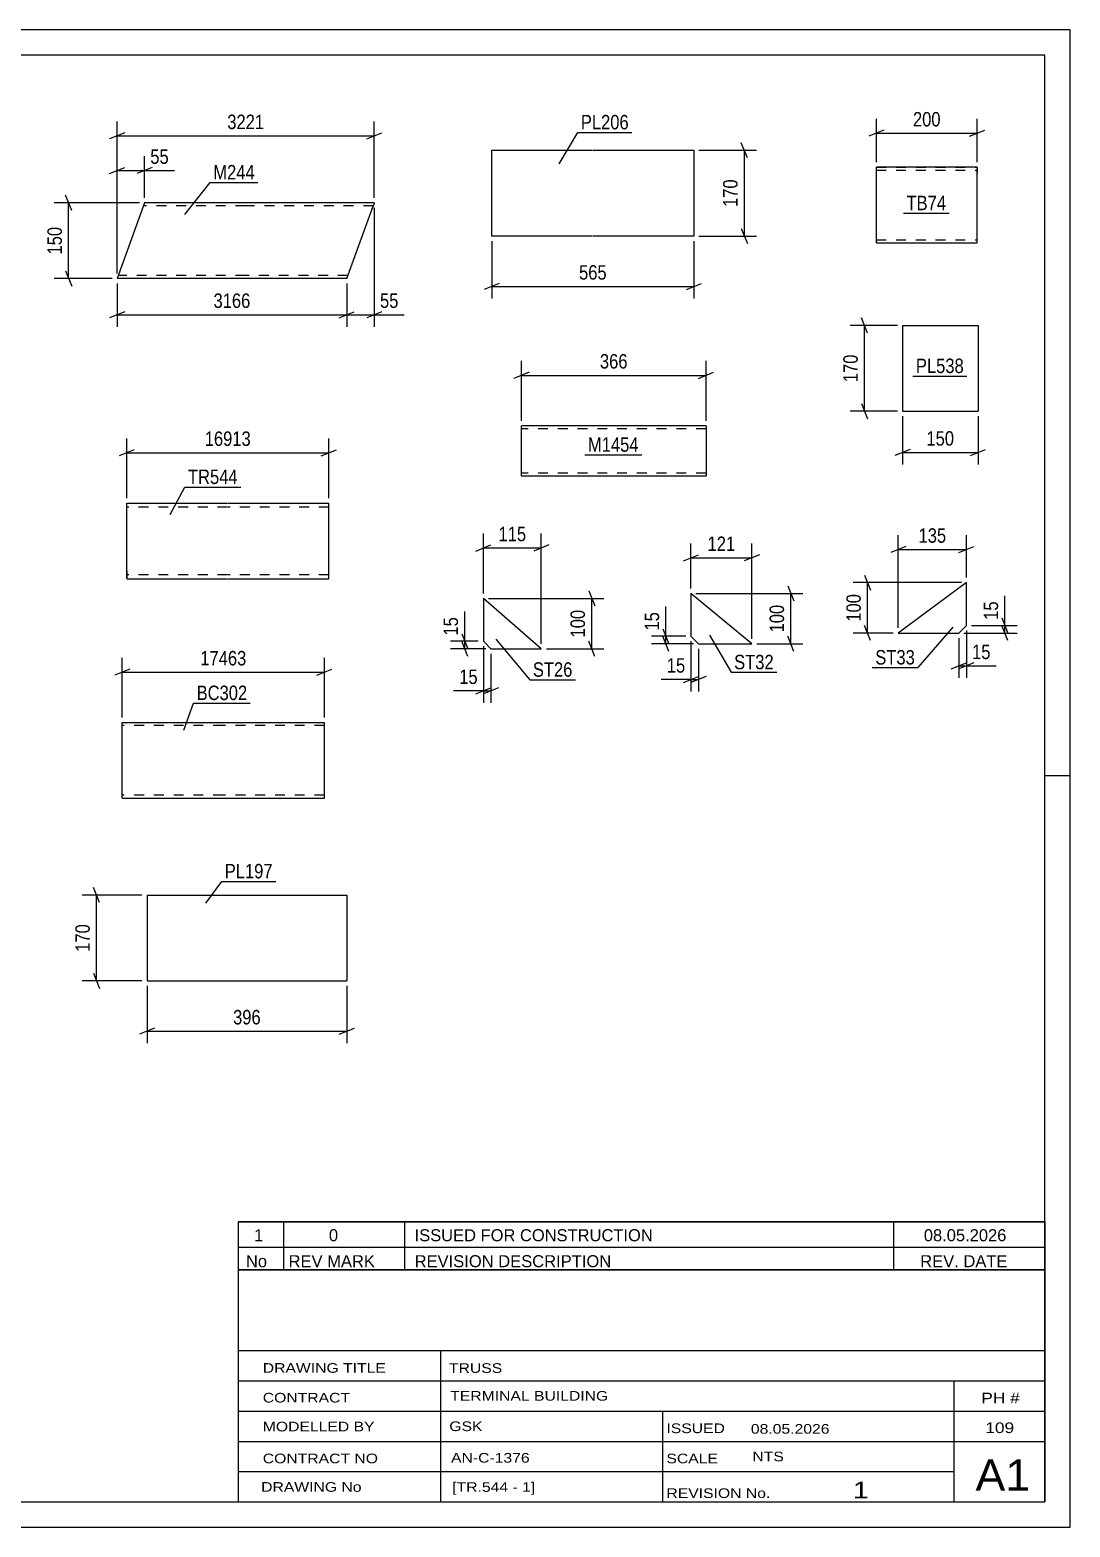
# Model space of a CAD drawing. Header units: millimetres. Extents: x 0 to 420, y 0 to 297.
# Drawn here: x 213.7 to 420, y 0 to 297 of the extents above; entities that cross this region are included whole.
import ezdxf

# ---------------------------------------------------------------- set-up
doc = ezdxf.new("R2010")
doc.units = ezdxf.units.MM
doc.linetypes.add('DXK_LINE_DOT2', pattern=[3.9198, 1.9599, -1.9599])
doc.styles.add('Arial Narrow', font='ARIALN.TTF', dxfattribs={"height": 0.2})

# ---------------------------------------------------------------- blocks, each defined once
blk = doc.blocks.new('Unknown-318886912-1117')
at = {"color": 5, "linetype": 'Continuous'}
for p, q in [((420, 297), (0, 297)), ((420, 0), (420, 297)), ((415, 292), (5, 292)), ((415, 5), (415, 292)), ((420, 149), (415, 149)), ((5, 5), (415, 5)), ((0, 0), (420, 0))]:
    blk.add_line(p, q, dxfattribs=at)
blk = doc.blocks.new('Part-318886912-2792 - 2776')
at = {"color": 2, "linetype": 'Continuous'}
for p, q in [((236.92, 125.37), (236.92, 108.37)), ((236.92, 125.37), (276.55, 125.37)), ((276.55, 125.37), (276.55, 108.37)), ((236.92, 108.37), (276.55, 108.37))]:
    blk.add_line(p, q, dxfattribs=at)
blk = doc.blocks.new('Part-318886912-3291 - 3275')
at = {"color": 2, "linetype": 'Continuous'}
for p, q in [((236.44, 262.7), (230.99, 247.7)), ((256.44, 262.7), (236.44, 262.7)), ((282, 262.69), (256.54, 262.69)), ((276.54, 247.69), (281.57, 261.49)), ((281.97, 262.6), (281.57, 261.49)), ((282, 262.69), (281.97, 262.6)), ((256.44, 247.7), (230.99, 247.7)), ((276.54, 247.69), (256.54, 247.69))]:
    blk.add_line(p, q, dxfattribs=at)
at = {"color": 7, "linetype": 'DXK_LINE_DOT2'}
for p, q in [((256.44, 262.1), (236.23, 262.1)), ((281.79, 262.09), (256.54, 262.09)), ((281.57, 261.49), (281.88, 262.34)), ((256.44, 248.3), (231.2, 248.3)), ((276.76, 248.29), (256.54, 248.29)), ((276.58, 247.79), (276.54, 247.69))]:
    blk.add_line(p, q, dxfattribs=at)
blk = doc.blocks.new('Part-318886912-2705 - 2691')
at = {"color": 2, "linetype": 'Continuous'}
for p, q in [((386.76, 238.36), (386.76, 221.36)), ((386.76, 238.36), (401.76, 238.36)), ((401.76, 238.36), (401.76, 221.36)), ((386.76, 221.36), (401.76, 221.36))]:
    blk.add_line(p, q, dxfattribs=at)
blk = doc.blocks.new('Part-318886912-2995 - 2969')
at = {"color": 2, "linetype": 'Continuous'}
for p, q in [((232.01, 144.68), (232.01, 159.59)), ((232.01, 159.59), (252.01, 159.59)), ((252.11, 159.59), (272.11, 159.59)), ((272.11, 144.59), (272.11, 159.59)), ((232.01, 144.68), (232.01, 144.59)), ((232.01, 144.59), (252.01, 144.59)), ((252.11, 144.59), (272.11, 144.59))]:
    blk.add_line(p, q, dxfattribs=at)
at = {"color": 7, "linetype": 'DXK_LINE_DOT2'}
for p, q in [((252.01, 158.99), (232.01, 158.99)), ((272.11, 158.99), (252.11, 158.99)), ((232.01, 145.19), (232.01, 145.23)), ((252.01, 145.19), (232.01, 145.19)), ((272.11, 145.19), (252.11, 145.19)), ((272.11, 145.19), (272.11, 145.24))]:
    blk.add_line(p, q, dxfattribs=at)
blk = doc.blocks.new('Part-318886912-2675 - 2660')
at = {"color": 2, "linetype": 'Continuous'}
for p, q in [((381.58, 268.58), (381.58, 269.78)), ((381.58, 269.78), (381.58, 269.78)), ((401.58, 269.78), (381.58, 269.78)), ((381.58, 255.52), (381.58, 268.58)), ((401.58, 269.69), (401.58, 269.78)), ((401.58, 269.78), (401.58, 269.78)), ((401.58, 269.69), (401.58, 268.58)), ((401.58, 254.78), (401.58, 268.58)), ((381.58, 254.87), (381.58, 255.52)), ((381.58, 254.78), (381.58, 254.87)), ((381.58, 254.78), (381.58, 254.78)), ((381.58, 254.78), (401.58, 254.78)), ((401.58, 254.78), (401.58, 254.78))]:
    blk.add_line(p, q, dxfattribs=at)
at = {"color": 7, "linetype": 'DXK_LINE_DOT2'}
for p, q in [((381.58, 269.78), (401.58, 269.78)), ((381.58, 269.18), (381.58, 269.18)), ((381.58, 269.18), (401.58, 269.18)), ((381.58, 269.18), (401.58, 269.18)), ((401.58, 268.58), (401.58, 269.43)), ((401.58, 269.18), (401.58, 269.18)), ((381.58, 255.98), (381.58, 255.98)), ((381.58, 255.98), (381.58, 255.98)), ((381.58, 255.52), (381.58, 255.13)), ((381.58, 255.38), (381.58, 255.43)), ((401.58, 255.98), (401.58, 255.98)), ((401.58, 255.98), (401.58, 255.98)), ((401.58, 255.38), (401.58, 255.43)), ((381.58, 255.38), (381.58, 255.38)), ((381.58, 255.38), (401.58, 255.38)), ((381.58, 255.38), (401.58, 255.38)), ((381.58, 254.78), (401.58, 254.78)), ((381.58, 254.78), (381.58, 254.78)), ((401.58, 255.38), (401.58, 255.38)), ((401.58, 254.78), (401.58, 254.78))]:
    blk.add_line(p, q, dxfattribs=at)
blk = doc.blocks.new('Part-318886912-2748 - 2732')
at = {"color": 2, "linetype": 'Continuous'}
for p, q in [((305.3, 256.12), (305.3, 273.12)), ((305.3, 273.12), (325.3, 273.12)), ((325.4, 273.12), (345.4, 273.12)), ((345.4, 273.12), (345.4, 256.12)), ((325.3, 256.12), (305.3, 256.12)), ((345.4, 256.12), (325.4, 256.12))]:
    blk.add_line(p, q, dxfattribs=at)
blk = doc.blocks.new('Part-318886912-2644 - 2630')
at = {"color": 2, "linetype": 'Continuous'}
for p, q in [((347.8, 218.48), (311.19, 218.48)), ((311.19, 208.48), (311.19, 218.48)), ((347.8, 218.48), (347.8, 208.48)), ((347.8, 208.48), (311.19, 208.48))]:
    blk.add_line(p, q, dxfattribs=at)
at = {"color": 7, "linetype": 'DXK_LINE_DOT2'}
for p, q in [((347.8, 217.88), (311.19, 217.88)), ((311.19, 209.13), (311.19, 209.22)), ((311.19, 209.13), (311.19, 209.22)), ((311.19, 209.08), (311.19, 209.13)), ((311.19, 209.08), (311.19, 209.13)), ((347.8, 209.08), (311.19, 209.08)), ((347.8, 209.08), (347.8, 209.13))]:
    blk.add_line(p, q, dxfattribs=at)
blk = doc.blocks.new('Part-318886912-2390 - 2367')
at = {"color": 2, "linetype": 'Continuous'}
for p, q in [((232.89, 189.73), (232.89, 203.13)), ((232.89, 203.13), (252.89, 203.13)), ((252.99, 203.13), (272.99, 203.13)), ((272.99, 188.13), (272.99, 203.13)), ((232.89, 189.73), (232.89, 188.13)), ((232.89, 188.13), (252.89, 188.13)), ((252.99, 188.13), (272.99, 188.13))]:
    blk.add_line(p, q, dxfattribs=at)
at = {"color": 7, "linetype": 'DXK_LINE_DOT2'}
for p, q in [((252.89, 202.33), (232.89, 202.33)), ((272.99, 202.33), (252.99, 202.33)), ((232.89, 188.25), (232.89, 189.73)), ((232.89, 188.93), (232.89, 188.99)), ((252.89, 188.93), (232.89, 188.93)), ((272.99, 188.93), (252.99, 188.93)), ((272.99, 188.93), (272.99, 188.99))]:
    blk.add_line(p, q, dxfattribs=at)
blk = doc.blocks.new('Part-318886912-1372 - 1356')
at = {"color": 2, "linetype": 'Continuous'}
for p, q in [((344.8, 185.22), (344.8, 176.72)), ((356.89, 175.22), (344.8, 185.22)), ((344.8, 176.72), (346.3, 175.22)), ((346.3, 175.22), (356.89, 175.22))]:
    blk.add_line(p, q, dxfattribs=at)
blk = doc.blocks.new('Part-318886912-1303 - 1287')
at = {"color": 2, "linetype": 'Continuous'}
for p, q in [((399.44, 187.36), (385.94, 177.36)), ((399.44, 178.86), (399.44, 187.36)), ((397.94, 177.36), (399.44, 178.86)), ((385.94, 177.36), (397.94, 177.36))]:
    blk.add_line(p, q, dxfattribs=at)
blk = doc.blocks.new('Part-318886912-1227 - 1209')
at = {"color": 2, "linetype": 'Continuous'}
for p, q in [((303.63, 184.23), (303.63, 175.73)), ((315.13, 174.23), (303.63, 184.23)), ((303.63, 175.73), (305.13, 174.23)), ((305.13, 174.23), (315.13, 174.23))]:
    blk.add_line(p, q, dxfattribs=at)
blk = doc.blocks.new('StraightDimension-318886912-2805 - 2776')
at = {"color": 7, "linetype": 'Continuous'}
for p, q in [((235.92, 125.37), (224.07, 125.37)), ((227.52, 123.87), (226.32, 126.87)), ((226.92, 108.37), (226.92, 125.37)), ((235.92, 108.37), (224.07, 108.37)), ((226.32, 109.87), (227.52, 106.87))]:
    blk.add_line(p, q, dxfattribs=at)
at = {"color": 0}
blk.add_wipeout([(226.17, 120.21), (221.97, 120.21), (221.97, 113.52), (226.17, 113.52)], dxfattribs=at)
at = {"color": 3, "style": 'Arial Narrow'}
blk.add_text('170', height=2.863, rotation=90.0002, dxfattribs=at).set_placement((225.57, 114.12))
blk = doc.blocks.new('StraightDimension-318886912-2794 - 2776')
at = {"color": 7, "linetype": 'Continuous'}
for p, q in [((236.92, 107.37), (236.92, 95.97)), ((276.55, 107.37), (276.55, 95.97)), ((238.42, 98.97), (235.42, 97.77)), ((236.92, 98.37), (276.55, 98.37)), ((275.05, 97.77), (278.05, 98.97))]:
    blk.add_line(p, q, dxfattribs=at)
at = {"color": 0}
blk.add_wipeout([(260.08, 99.12), (260.08, 103.32), (253.39, 103.32), (253.39, 99.12)], dxfattribs=at)
at = {"color": 3, "style": 'Arial Narrow'}
blk.add_text('396', height=2.863, dxfattribs=at).set_placement((253.99, 99.72))
blk = doc.blocks.new('StraightDimension-318886912-3363 - 3275')
at = {"color": 7, "linetype": 'Continuous'}
for p, q in [((232.49, 276.58), (229.49, 275.38)), ((230.99, 248.7), (230.99, 278.83)), ((280.5, 275.38), (283.5, 276.58)), ((282, 263.69), (282, 278.83)), ((230.99, 275.98), (282, 275.98))]:
    blk.add_line(p, q, dxfattribs=at)
at = {"color": 0}
blk.add_wipeout([(260.75, 276.73), (260.75, 280.93), (252.24, 280.93), (252.24, 276.73)], dxfattribs=at)
at = {"color": 3, "style": 'Arial Narrow'}
blk.add_text('3221', height=2.863, dxfattribs=at).set_placement((252.84, 277.33))
blk = doc.blocks.new('StraightDimension-318886912-3300 - 3275')
at = {"color": 7, "linetype": 'Continuous'}
for p, q in [((235.44, 262.7), (218.53, 262.7)), ((221.98, 261.2), (220.78, 264.2)), ((221.38, 247.7), (221.38, 262.7)), ((229.99, 247.7), (218.53, 247.7)), ((220.78, 249.2), (221.98, 246.2))]:
    blk.add_line(p, q, dxfattribs=at)
at = {"color": 0}
blk.add_wipeout([(220.63, 258.54), (216.43, 258.54), (216.43, 251.85), (220.63, 251.85)], dxfattribs=at)
at = {"color": 3, "style": 'Arial Narrow'}
blk.add_text('150', height=2.863, rotation=90.0002, dxfattribs=at).set_placement((220.03, 252.45))
blk = doc.blocks.new('StraightDimension-318886912-3322 - 3275')
at = {"color": 7, "linetype": 'Continuous'}
for p, q in [((230.99, 246.7), (230.99, 238.11)), ((276.54, 246.69), (276.54, 238.11)), ((232.49, 241.11), (229.49, 239.91)), ((275.04, 239.91), (278.04, 241.11)), ((230.99, 240.51), (276.54, 240.51))]:
    blk.add_line(p, q, dxfattribs=at)
at = {"color": 0}
blk.add_wipeout([(258.02, 241.26), (258.02, 245.46), (249.51, 245.46), (249.51, 241.26)], dxfattribs=at)
at = {"color": 3, "style": 'Arial Narrow'}
blk.add_text('3166', height=2.863, dxfattribs=at).set_placement((250.11, 241.86))
blk = doc.blocks.new('StraightDimension-318886912-3343 - 3275')
at = {"color": 7, "linetype": 'Continuous'}
for p, q in [((282, 261.69), (282, 238.11)), ((276.54, 246.69), (276.54, 238.11)), ((275.04, 239.91), (278.04, 241.11)), ((283.5, 241.11), (280.5, 239.91)), ((276.54, 240.51), (282, 240.51))]:
    blk.add_line(p, q, dxfattribs=at)
at = {"color": 0}
blk.add_wipeout([(287.39, 241.26), (287.39, 245.46), (282.53, 245.46), (282.53, 241.26)], dxfattribs=at)
at = {"color": 7, "linetype": 'Continuous'}
blk.add_line((282, 240.51), (287.91, 240.51), dxfattribs=at)
blk.add_line((282, 240.51), (287.91, 240.51), dxfattribs=at)
at = {"color": 3, "style": 'Arial Narrow'}
blk.add_text('55', height=2.863, dxfattribs=at).set_placement((283.13, 241.86))
blk = doc.blocks.new('StraightDimension-318886912-3374 - 3275')
at = {"color": 7, "linetype": 'Continuous'}
for p, q in [((230.99, 248.7), (230.99, 271.94)), ((236.44, 263.7), (236.44, 271.94)), ((229.49, 268.49), (232.49, 269.69)), ((230.99, 269.09), (236.44, 269.09)), ((237.94, 269.69), (234.94, 268.49))]:
    blk.add_line(p, q, dxfattribs=at)
at = {"color": 0}
blk.add_wipeout([(241.83, 269.84), (241.83, 274.04), (236.97, 274.04), (236.97, 269.84)], dxfattribs=at)
at = {"color": 7, "linetype": 'Continuous'}
blk.add_line((236.44, 269.09), (242.35, 269.09), dxfattribs=at)
blk.add_line((236.44, 269.09), (242.35, 269.09), dxfattribs=at)
at = {"color": 3, "style": 'Arial Narrow'}
blk.add_text('55', height=2.863, dxfattribs=at).set_placement((237.57, 270.44))
blk = doc.blocks.new('StraightDimension-318886912-2707 - 2691')
at = {"color": 7, "linetype": 'Continuous'}
for p, q in [((386.76, 220.36), (386.76, 210.79)), ((401.76, 220.36), (401.76, 210.79)), ((388.26, 213.79), (385.26, 212.59)), ((386.76, 213.19), (401.76, 213.19)), ((400.26, 212.59), (403.26, 213.79))]:
    blk.add_line(p, q, dxfattribs=at)
at = {"color": 0}
blk.add_wipeout([(397.6, 213.94), (397.6, 218.14), (390.91, 218.14), (390.91, 213.94)], dxfattribs=at)
at = {"color": 3, "style": 'Arial Narrow'}
blk.add_text('150', height=2.863, dxfattribs=at).set_placement((391.51, 214.54))
blk = doc.blocks.new('StraightDimension-318886912-2718 - 2691')
at = {"color": 7, "linetype": 'Continuous'}
for p, q in [((385.76, 238.36), (376.39, 238.36)), ((379.84, 236.86), (378.64, 239.86)), ((379.24, 221.36), (379.24, 238.36)), ((378.64, 222.86), (379.84, 219.86)), ((385.76, 221.36), (376.39, 221.36))]:
    blk.add_line(p, q, dxfattribs=at)
at = {"color": 0}
blk.add_wipeout([(378.49, 233.2), (374.29, 233.2), (374.29, 226.52), (378.49, 226.52)], dxfattribs=at)
at = {"color": 3, "style": 'Arial Narrow'}
blk.add_text('170', height=2.863, rotation=90.0002, dxfattribs=at).set_placement((377.89, 227.12))
blk = doc.blocks.new('StraightDimension-318886912-2998 - 2969')
at = {"color": 7, "linetype": 'Continuous'}
for p, q in [((232.01, 160.59), (232.01, 172.44)), ((272.11, 160.59), (272.11, 172.44)), ((233.51, 170.19), (230.51, 168.99)), ((232.01, 169.59), (272.11, 169.59)), ((270.61, 168.99), (273.61, 170.19))]:
    blk.add_line(p, q, dxfattribs=at)
at = {"color": 0}
blk.add_wipeout([(257.23, 170.34), (257.23, 174.54), (246.89, 174.54), (246.89, 170.34)], dxfattribs=at)
at = {"color": 3, "style": 'Arial Narrow'}
blk.add_text('17463', height=2.863, dxfattribs=at).set_placement((247.49, 170.94))
blk = doc.blocks.new('StraightDimension-318886912-2677 - 2660')
at = {"color": 7, "linetype": 'Continuous'}
for p, q in [((381.58, 270.78), (381.58, 279.35)), ((401.58, 270.78), (401.58, 279.35)), ((383.08, 277.1), (380.08, 275.9)), ((381.58, 276.5), (401.58, 276.5)), ((400.08, 275.9), (403.08, 277.1))]:
    blk.add_line(p, q, dxfattribs=at)
at = {"color": 0}
blk.add_wipeout([(394.92, 277.25), (394.92, 281.45), (388.24, 281.45), (388.24, 277.25)], dxfattribs=at)
at = {"color": 3, "style": 'Arial Narrow'}
blk.add_text('200', height=2.863, dxfattribs=at).set_placement((388.84, 277.85))
blk = doc.blocks.new('StraightDimension-318886912-2751 - 2732')
at = {"color": 7, "linetype": 'Continuous'}
for p, q in [((356, 271.62), (354.8, 274.62)), ((346.4, 273.12), (357.8, 273.12)), ((355.4, 256.12), (355.4, 273.12)), ((346.4, 256.12), (357.8, 256.12)), ((354.8, 257.62), (356, 254.62))]:
    blk.add_line(p, q, dxfattribs=at)
at = {"color": 0}
blk.add_wipeout([(354.65, 267.96), (350.45, 267.96), (350.45, 261.28), (354.65, 261.28)], dxfattribs=at)
at = {"color": 3, "style": 'Arial Narrow'}
blk.add_text('170', height=2.863, rotation=90.0002, dxfattribs=at).set_placement((354.05, 261.88))
blk = doc.blocks.new('StraightDimension-318886912-2762 - 2732')
at = {"color": 7, "linetype": 'Continuous'}
for p, q in [((305.3, 255.12), (305.3, 243.72)), ((345.4, 255.12), (345.4, 243.72)), ((306.8, 246.72), (303.8, 245.52)), ((343.9, 245.52), (346.9, 246.72)), ((305.3, 246.12), (345.4, 246.12))]:
    blk.add_line(p, q, dxfattribs=at)
at = {"color": 0}
blk.add_wipeout([(328.69, 246.87), (328.69, 251.07), (322.01, 251.07), (322.01, 246.87)], dxfattribs=at)
at = {"color": 3, "style": 'Arial Narrow'}
blk.add_text('565', height=2.863, dxfattribs=at).set_placement((322.61, 247.47))
blk = doc.blocks.new('StraightDimension-318886912-2646 - 2630')
at = {"color": 7, "linetype": 'Continuous'}
for p, q in [((312.69, 229.08), (309.69, 227.88)), ((311.19, 219.48), (311.19, 231.33)), ((346.3, 227.88), (349.3, 229.08)), ((347.8, 219.48), (347.8, 231.33)), ((311.19, 228.48), (347.8, 228.48))]:
    blk.add_line(p, q, dxfattribs=at)
at = {"color": 0}
blk.add_wipeout([(332.84, 229.23), (332.84, 233.43), (326.15, 233.43), (326.15, 229.23)], dxfattribs=at)
at = {"color": 3, "style": 'Arial Narrow'}
blk.add_text('366', height=2.863, dxfattribs=at).set_placement((326.75, 229.83))
blk = doc.blocks.new('StraightDimension-318886912-2396 - 2367')
at = {"color": 7, "linetype": 'Continuous'}
for p, q in [((232.89, 204.13), (232.89, 215.98)), ((272.99, 204.13), (272.99, 215.98)), ((234.39, 213.73), (231.39, 212.53)), ((232.89, 213.13), (272.99, 213.13)), ((271.49, 212.53), (274.49, 213.73))]:
    blk.add_line(p, q, dxfattribs=at)
at = {"color": 0}
blk.add_wipeout([(258.11, 213.88), (258.11, 218.08), (247.77, 218.08), (247.77, 213.88)], dxfattribs=at)
at = {"color": 3, "style": 'Arial Narrow'}
blk.add_text('16913', height=2.863, dxfattribs=at).set_placement((248.37, 214.48))
blk = doc.blocks.new('StraightDimension-318886912-1374 - 1356')
at = {"color": 7, "linetype": 'Continuous'}
for p, q in [((345.8, 185.22), (367.02, 185.22)), ((364.02, 186.72), (365.22, 183.72)), ((364.62, 175.22), (364.62, 185.22)), ((365.22, 173.72), (364.02, 176.72)), ((357.89, 175.22), (367.02, 175.22))]:
    blk.add_line(p, q, dxfattribs=at)
at = {"color": 0}
blk.add_wipeout([(363.87, 183.56), (359.67, 183.56), (359.67, 176.88), (363.87, 176.88)], dxfattribs=at)
at = {"color": 3, "style": 'Arial Narrow'}
blk.add_text('100', height=2.863, rotation=90.0002, dxfattribs=at).set_placement((363.27, 177.48))
blk = doc.blocks.new('StraightDimension-318886912-1383 - 1356')
at = {"color": 7, "linetype": 'Continuous'}
for p, q in [((339.25, 178.22), (340.45, 175.22)), ((343.8, 176.72), (337, 176.72)), ((340.45, 173.72), (339.25, 176.72)), ((339.85, 175.22), (339.85, 176.72)), ((345.3, 175.22), (337, 175.22))]:
    blk.add_line(p, q, dxfattribs=at)
at = {"color": 0}
blk.add_wipeout([(339.1, 182.1), (334.9, 182.1), (334.9, 177.25), (339.1, 177.25)], dxfattribs=at)
at = {"color": 7, "linetype": 'Continuous'}
blk.add_line((339.85, 176.72), (339.85, 182.63), dxfattribs=at)
blk.add_line((339.85, 176.72), (339.85, 182.63), dxfattribs=at)
at = {"color": 3, "style": 'Arial Narrow'}
blk.add_text('15', height=2.863, rotation=90.0002, dxfattribs=at).set_placement((338.5, 177.85))
blk = doc.blocks.new('StraightDimension-318886912-1394 - 1356')
at = {"color": 7, "linetype": 'Continuous'}
for p, q in [((344.8, 175.72), (344.8, 165.75)), ((346.3, 174.22), (346.3, 165.75)), ((343.3, 167.55), (346.3, 168.75)), ((347.8, 168.75), (344.8, 167.55)), ((344.8, 168.15), (346.3, 168.15))]:
    blk.add_line(p, q, dxfattribs=at)
at = {"color": 0}
blk.add_wipeout([(344.27, 168.9), (344.27, 173.1), (339.42, 173.1), (339.42, 168.9)], dxfattribs=at)
at = {"color": 7, "linetype": 'Continuous'}
blk.add_line((344.8, 168.15), (338.89, 168.15), dxfattribs=at)
blk.add_line((344.8, 168.15), (338.89, 168.15), dxfattribs=at)
at = {"color": 3, "style": 'Arial Narrow'}
blk.add_text('15', height=2.863, dxfattribs=at).set_placement((340.02, 169.5))
blk = doc.blocks.new('StraightDimension-318886912-1405 - 1356')
at = {"color": 7, "linetype": 'Continuous'}
for p, q in [((344.8, 186.22), (344.8, 195.14)), ((356.89, 176.22), (356.89, 195.14)), ((343.3, 191.69), (346.3, 192.89)), ((344.8, 192.29), (356.89, 192.29)), ((358.39, 192.89), (355.39, 191.69))]:
    blk.add_line(p, q, dxfattribs=at)
at = {"color": 0}
blk.add_wipeout([(354.19, 193.04), (354.19, 197.24), (347.5, 197.24), (347.5, 193.04)], dxfattribs=at)
at = {"color": 3, "style": 'Arial Narrow'}
blk.add_text('121', height=2.863, dxfattribs=at).set_placement((348.1, 193.64))
blk = doc.blocks.new('StraightDimension-318886912-1342 - 1287')
at = {"color": 7, "linetype": 'Continuous'}
for p, q in [((400.44, 178.86), (409.49, 178.86)), ((406.49, 180.36), (407.69, 177.36)), ((407.69, 175.86), (406.49, 178.86)), ((407.09, 177.36), (407.09, 178.86)), ((398.94, 177.36), (409.49, 177.36))]:
    blk.add_line(p, q, dxfattribs=at)
at = {"color": 0}
blk.add_wipeout([(406.34, 184.24), (402.14, 184.24), (402.14, 179.38), (406.34, 179.38)], dxfattribs=at)
at = {"color": 7, "linetype": 'Continuous'}
blk.add_line((407.09, 178.86), (407.09, 184.76), dxfattribs=at)
blk.add_line((407.09, 178.86), (407.09, 184.76), dxfattribs=at)
at = {"color": 3, "style": 'Arial Narrow'}
blk.add_text('15', height=2.863, rotation=90.0002, dxfattribs=at).set_placement((405.74, 179.98))
blk = doc.blocks.new('StraightDimension-318886912-1305 - 1287')
at = {"color": 7, "linetype": 'Continuous'}
for p, q in [((385.94, 178.36), (385.94, 196.77)), ((399.44, 188.36), (399.44, 196.77)), ((387.44, 194.52), (384.44, 193.32)), ((385.94, 193.92), (399.44, 193.92)), ((397.94, 193.32), (400.94, 194.52))]:
    blk.add_line(p, q, dxfattribs=at)
at = {"color": 0}
blk.add_wipeout([(396.03, 194.67), (396.03, 198.87), (389.35, 198.87), (389.35, 194.67)], dxfattribs=at)
at = {"color": 3, "style": 'Arial Narrow'}
blk.add_text('135', height=2.863, dxfattribs=at).set_placement((389.95, 195.27))
blk = doc.blocks.new('StraightDimension-318886912-1314 - 1287')
at = {"color": 7, "linetype": 'Continuous'}
for p, q in [((397.94, 176.36), (397.94, 168.44)), ((399.44, 177.86), (399.44, 168.44)), ((396.44, 170.24), (399.44, 171.44)), ((400.94, 171.44), (397.94, 170.24)), ((397.94, 170.84), (399.44, 170.84))]:
    blk.add_line(p, q, dxfattribs=at)
at = {"color": 0}
blk.add_wipeout([(404.82, 171.59), (404.82, 175.79), (399.96, 175.79), (399.96, 171.59)], dxfattribs=at)
at = {"color": 7, "linetype": 'Continuous'}
blk.add_line((399.44, 170.84), (405.34, 170.84), dxfattribs=at)
blk.add_line((399.44, 170.84), (405.34, 170.84), dxfattribs=at)
at = {"color": 3, "style": 'Arial Narrow'}
blk.add_text('15', height=2.863, dxfattribs=at).set_placement((400.56, 172.19))
blk = doc.blocks.new('StraightDimension-318886912-1333 - 1287')
at = {"color": 7, "linetype": 'Continuous'}
for p, q in [((398.44, 187.36), (377, 187.36)), ((379.25, 188.86), (380.45, 185.86)), ((379.85, 177.36), (379.85, 187.36)), ((380.45, 175.86), (379.25, 178.86)), ((384.94, 177.36), (377, 177.36))]:
    blk.add_line(p, q, dxfattribs=at)
at = {"color": 0}
blk.add_wipeout([(379.1, 185.7), (374.9, 185.7), (374.9, 179.01), (379.1, 179.01)], dxfattribs=at)
at = {"color": 3, "style": 'Arial Narrow'}
blk.add_text('100', height=2.863, rotation=90.0002, dxfattribs=at).set_placement((378.5, 179.61))
blk = doc.blocks.new('StraightDimension-318886912-1246 - 1209')
at = {"color": 7, "linetype": 'Continuous'}
for p, q in [((303.63, 185.23), (303.63, 197.08)), ((315.13, 175.23), (315.13, 197.08)), ((302.13, 193.63), (305.13, 194.83)), ((303.63, 194.23), (315.13, 194.23)), ((316.63, 194.83), (313.63, 193.63))]:
    blk.add_line(p, q, dxfattribs=at)
at = {"color": 0}
blk.add_wipeout([(312.72, 194.98), (312.72, 199.18), (306.04, 199.18), (306.04, 194.98)], dxfattribs=at)
at = {"color": 3, "style": 'Arial Narrow'}
blk.add_text('115', height=2.863, dxfattribs=at).set_placement((306.64, 195.58))
blk = doc.blocks.new('StraightDimension-318886912-1230 - 1209')
at = {"color": 7, "linetype": 'Continuous'}
for p, q in [((303.63, 174.73), (303.63, 163.5)), ((305.13, 173.23), (305.13, 163.5)), ((302.13, 165.3), (305.13, 166.5)), ((306.63, 166.5), (303.63, 165.3)), ((303.63, 165.9), (305.13, 165.9))]:
    blk.add_line(p, q, dxfattribs=at)
at = {"color": 0}
blk.add_wipeout([(303.1, 166.65), (303.1, 170.85), (298.25, 170.85), (298.25, 166.65)], dxfattribs=at)
at = {"color": 7, "linetype": 'Continuous'}
blk.add_line((303.63, 165.9), (297.72, 165.9), dxfattribs=at)
blk.add_line((303.63, 165.9), (297.72, 165.9), dxfattribs=at)
at = {"color": 3, "style": 'Arial Narrow'}
blk.add_text('15', height=2.863, dxfattribs=at).set_placement((298.85, 167.25))
blk = doc.blocks.new('StraightDimension-318886912-1261 - 1209')
at = {"color": 7, "linetype": 'Continuous'}
for p, q in [((302.63, 175.73), (297.1, 175.73)), ((299.35, 177.23), (300.55, 174.23)), ((300.55, 172.73), (299.35, 175.73)), ((299.95, 174.23), (299.95, 175.73)), ((304.13, 174.23), (297.1, 174.23))]:
    blk.add_line(p, q, dxfattribs=at)
at = {"color": 0}
blk.add_wipeout([(299.2, 181.11), (295, 181.11), (295, 176.25), (299.2, 176.25)], dxfattribs=at)
at = {"color": 7, "linetype": 'Continuous'}
blk.add_line((299.95, 175.73), (299.95, 181.63), dxfattribs=at)
blk.add_line((299.95, 175.73), (299.95, 181.63), dxfattribs=at)
at = {"color": 3, "style": 'Arial Narrow'}
blk.add_text('15', height=2.863, rotation=90.0002, dxfattribs=at).set_placement((298.6, 176.85))
blk = doc.blocks.new('StraightDimension-318886912-1272 - 1209')
at = {"color": 7, "linetype": 'Continuous'}
for p, q in [((304.63, 184.23), (327.53, 184.23)), ((324.53, 185.73), (325.73, 182.73)), ((325.13, 174.23), (325.13, 184.23)), ((325.73, 172.73), (324.53, 175.73)), ((316.13, 174.23), (327.53, 174.23))]:
    blk.add_line(p, q, dxfattribs=at)
at = {"color": 0}
blk.add_wipeout([(324.38, 182.57), (320.18, 182.57), (320.18, 175.88), (324.38, 175.88)], dxfattribs=at)
at = {"color": 3, "style": 'Arial Narrow'}
blk.add_text('100', height=2.863, rotation=90.0002, dxfattribs=at).set_placement((323.78, 176.48))
blk = doc.blocks.new('Unknown-318886912-4504')
at = {"color": 7, "linetype": 'Continuous'}
for p, q in [((255, 51.05), (255, 5)), ((255, 51.05), (415, 51.05)), ((415, 51), (415, 5)), ((255, 35), (415, 35)), ((295.14, 35), (295.14, 5)), ((255, 29), (415, 29)), ((397, 5.05), (397, 29.05)), ((255, 23), (415, 23)), ((339.14, 23), (339.14, 5)), ((255, 17), (415, 17)), ((255, 11), (397, 11)), ((255, 5), (415, 5))]:
    blk.add_line(p, q, dxfattribs=at)
at = {"color": 7, "style": 'Arial Narrow'}
for s, height, width, p in [('DRAWING TITLE', 1.9089, 1.425378, (259.88, 30.61)), ('TRUSS', 1.909, 1.425378, (296.81, 30.59)), ('TERMINAL BUILDING', 1.9089, 1.425378, (297.06, 25.07)), ('CONTRACT', 1.909, 1.425378, (259.88, 24.71)), ('MODELLED BY', 1.9089, 1.425378, (259.88, 18.98)), ('GSK', 1.909, 1.425378, (296.88, 19.04)), ('ISSUED', 1.909, 1.425378, (339.94, 18.64)), ('08.05.2026', 1.909, 1.425378, (356.69, 18.52)), ('CONTRACT NO', 1.9089, 1.425378, (259.88, 12.66)), ('AN-C-1376', 1.909, 1.425378, (297.23, 12.78)), ('SCALE', 1.909, 1.425378, (339.94, 12.65)), ('A1', 6.204, 1.25, (401.24, 7.2)), ('DRAWING No', 1.909, 1.425378, (259.56, 7)), ('[TR.544 - 1]', 1.9089, 1.425378, (297.46, 6.99)), ('1', 3.34, 1.5, (376.91, 5.68)), ('REVISION No.', 1.9089, 1.425378, (339.94, 5.77))]:
    blk.add_text(s, height=height, dxfattribs=dict(at, width=width)).set_placement(p)
at = {"color": 7, "linetype": 'Continuous', "style": 'Arial Narrow'}
for s, height, width, p in [('PH #', 2.1, 1.42538, (402.4, 24.55)), ('109', 2.1, 1.42538, (403.19, 18.65)), ('NTS', 1.909, 1.425378, (357, 13.05))]:
    blk.add_text(s, height=height, dxfattribs=dict(at, width=width)).set_placement(p)
blk = doc.blocks.new('Unknown-318886912-4505')
at = {"color": 7, "linetype": 'Continuous'}
for p, q in [((255, 60.55), (415, 60.55)), ((415, 60.55), (255, 60.55)), ((255, 60.55), (255, 55.55)), ((264, 60.55), (264, 55.55)), ((288, 60.55), (288, 55.55)), ((385, 60.55), (385, 55.55)), ((415, 60.55), (415, 55.55)), ((255, 55.55), (415, 55.55)), ((255, 55.55), (255, 51.05)), ((255, 55.55), (415, 55.55)), ((264, 55.55), (264, 51.05)), ((288, 55.55), (288, 51.05)), ((385, 55.55), (385, 51.05)), ((415, 55.55), (415, 51.05)), ((415, 51.05), (255, 51.05))]:
    blk.add_line(p, q, dxfattribs=at)
at = {"color": 7, "linetype": 'Continuous', "style": 'Arial Narrow'}
for s, height, width, p in [('1', 2.39, 1.196471, (258.16, 56.7)), ('0', 2.39, 1.196471, (273, 56.7)), ('ISSUED FOR CONSTRUCTION', 2.3861, 1.196471, (290, 56.7)), ('08.05.2026', 2.386, 1.196471, (391, 56.7)), ('No', 2.386, 1.2, (256.54, 51.55)), ('REV MARK', 2.386, 1.2, (265, 51.55)), ('REVISION DESCRIPTION', 2.3861, 1.2, (290, 51.55)), ('REV. DATE', 2.386, 1.2, (390.28, 51.55))]:
    blk.add_text(s, height=height, dxfattribs=dict(at, width=width)).set_placement(p)
blk = doc.blocks.new('Mark-318886912-2788 - 2776')
at = {"color": 0}
blk.add_wipeout([(261.84, 128.69), (261.84, 131.69), (252.34, 131.69), (252.34, 128.69)], dxfattribs=at)
blk.add_wipeout([(261.84, 128.69), (261.84, 131.69), (252.34, 131.69), (252.34, 128.69)], dxfattribs=at)
at = {"color": 30, "linetype": 'Continuous'}
for p, q in [((248.59, 123.77), (251.74, 128.09)), ((251.74, 128.09), (262.44, 128.09))]:
    blk.add_line(p, q, dxfattribs=at)
at = {"color": 3, "style": 'Arial Narrow'}
blk.add_text('PL197', height=2.863, dxfattribs=at).set_placement((252.34, 128.69))
blk = doc.blocks.new('Mark-318886912-3287 - 3275')
at = {"color": 0}
blk.add_wipeout([(258.3, 267.34), (258.3, 270.34), (250.07, 270.34), (250.07, 267.34)], dxfattribs=at)
blk.add_wipeout([(258.3, 267.34), (258.3, 270.34), (250.07, 270.34), (250.07, 267.34)], dxfattribs=at)
at = {"color": 30, "linetype": 'Continuous'}
for p, q in [((244.44, 260.41), (249.47, 266.74)), ((249.47, 266.74), (258.9, 266.74))]:
    blk.add_line(p, q, dxfattribs=at)
at = {"color": 3, "style": 'Arial Narrow'}
blk.add_text('M244', height=2.863, dxfattribs=at).set_placement((250.07, 267.34))
blk = doc.blocks.new('Mark-318886912-2703 - 2691')
at = {"color": 0}
blk.add_wipeout([(398.93, 228.93), (398.93, 231.93), (389.43, 231.93), (389.43, 228.93)], dxfattribs=at)
blk.add_wipeout([(398.93, 228.93), (398.93, 231.93), (389.43, 231.93), (389.43, 228.93)], dxfattribs=at)
at = {"color": 30, "linetype": 'Continuous'}
blk.add_line((388.83, 228.33), (399.53, 228.33), dxfattribs=at)
at = {"color": 3, "style": 'Arial Narrow'}
blk.add_text('PL538', height=2.863, dxfattribs=at).set_placement((389.43, 228.93))
blk = doc.blocks.new('Mark-318886912-2991 - 2969')
at = {"color": 0}
blk.add_wipeout([(256.81, 164.06), (256.81, 167.06), (246.76, 167.06), (246.76, 164.06)], dxfattribs=at)
blk.add_wipeout([(256.81, 164.06), (256.81, 167.06), (246.76, 167.06), (246.76, 164.06)], dxfattribs=at)
at = {"color": 30, "linetype": 'Continuous'}
for p, q in [((244.21, 158.11), (246.16, 163.46)), ((246.16, 163.46), (257.41, 163.46))]:
    blk.add_line(p, q, dxfattribs=at)
at = {"color": 3, "style": 'Arial Narrow'}
blk.add_text('BC302', height=2.863, dxfattribs=at).set_placement((246.76, 164.06))
blk = doc.blocks.new('Mark-318886912-2673 - 2660')
at = {"color": 0}
blk.add_wipeout([(395.42, 261.24), (395.42, 264.24), (387.56, 264.24), (387.56, 261.24)], dxfattribs=at)
blk.add_wipeout([(395.42, 261.24), (395.42, 264.24), (387.56, 264.24), (387.56, 261.24)], dxfattribs=at)
at = {"color": 30, "linetype": 'Continuous'}
blk.add_line((386.96, 260.64), (396.02, 260.64), dxfattribs=at)
at = {"color": 3, "style": 'Arial Narrow'}
blk.add_text('TB74', height=2.863, dxfattribs=at).set_placement((387.56, 261.24))
blk = doc.blocks.new('Mark-318886912-2744 - 2732')
at = {"color": 0}
blk.add_wipeout([(332.48, 277.28), (332.48, 280.28), (322.97, 280.28), (322.97, 277.28)], dxfattribs=at)
blk.add_wipeout([(332.48, 277.28), (332.48, 280.28), (322.97, 280.28), (322.97, 277.28)], dxfattribs=at)
at = {"color": 30, "linetype": 'Continuous'}
for p, q in [((318.66, 270.43), (322.37, 276.68)), ((322.37, 276.68), (333.08, 276.68))]:
    blk.add_line(p, q, dxfattribs=at)
at = {"color": 3, "style": 'Arial Narrow'}
blk.add_text('PL206', height=2.863, dxfattribs=at).set_placement((322.97, 277.28))
blk = doc.blocks.new('Mark-318886912-2642 - 2630')
at = {"color": 0}
blk.add_wipeout([(334.44, 213.31), (334.44, 216.31), (324.38, 216.31), (324.38, 213.31)], dxfattribs=at)
blk.add_wipeout([(334.44, 213.31), (334.44, 216.31), (324.38, 216.31), (324.38, 213.31)], dxfattribs=at)
at = {"color": 30, "linetype": 'Continuous'}
blk.add_line((323.78, 212.71), (335.04, 212.71), dxfattribs=at)
at = {"color": 3, "style": 'Arial Narrow'}
blk.add_text('M1454', height=2.863, dxfattribs=at).set_placement((324.38, 213.31))
blk = doc.blocks.new('Mark-318886912-2386 - 2367')
at = {"color": 0}
blk.add_wipeout([(254.9, 206.92), (254.9, 209.92), (245.04, 209.92), (245.04, 206.92)], dxfattribs=at)
blk.add_wipeout([(254.9, 206.92), (254.9, 209.92), (245.04, 209.92), (245.04, 206.92)], dxfattribs=at)
at = {"color": 30, "linetype": 'Continuous'}
for p, q in [((241.54, 200.9), (244.44, 206.32)), ((244.44, 206.32), (255.5, 206.32))]:
    blk.add_line(p, q, dxfattribs=at)
at = {"color": 3, "style": 'Arial Narrow'}
blk.add_text('TR544', height=2.863, dxfattribs=at).set_placement((245.04, 206.92))
blk = doc.blocks.new('Mark-318886912-1368 - 1356')
at = {"color": 0}
blk.add_wipeout([(361.23, 170.17), (361.23, 173.17), (353.37, 173.17), (353.37, 170.17)], dxfattribs=at)
blk.add_wipeout([(361.23, 170.17), (361.23, 173.17), (353.37, 173.17), (353.37, 170.17)], dxfattribs=at)
at = {"color": 30, "linetype": 'Continuous'}
for p, q in [((348.51, 176.93), (352.77, 169.57)), ((352.77, 169.57), (361.83, 169.57))]:
    blk.add_line(p, q, dxfattribs=at)
at = {"color": 3, "style": 'Arial Narrow'}
blk.add_text('ST32', height=2.863, dxfattribs=at).set_placement((353.37, 170.17))
blk = doc.blocks.new('Mark-318886912-1299 - 1287')
at = {"color": 0}
blk.add_wipeout([(389.23, 171.11), (389.23, 174.11), (381.37, 174.11), (381.37, 171.11)], dxfattribs=at)
blk.add_wipeout([(389.23, 171.11), (389.23, 174.11), (381.37, 174.11), (381.37, 171.11)], dxfattribs=at)
at = {"color": 30, "linetype": 'Continuous'}
for p in [(396.74, 178.53), (380.77, 170.51)]:
    blk.add_line(p, (389.83, 170.51), dxfattribs=at)
at = {"color": 3, "style": 'Arial Narrow'}
blk.add_text('ST33', height=2.863, dxfattribs=at).set_placement((381.37, 171.11))
blk = doc.blocks.new('Mark-318886912-1222 - 1209')
at = {"color": 0}
blk.add_wipeout([(321.3, 168.69), (321.3, 171.69), (313.45, 171.69), (313.45, 168.69)], dxfattribs=at)
blk.add_wipeout([(321.3, 168.69), (321.3, 171.69), (313.45, 171.69), (313.45, 168.69)], dxfattribs=at)
at = {"color": 30, "linetype": 'Continuous'}
for p, q in [((306.11, 176.16), (312.85, 168.09)), ((312.85, 168.09), (321.9, 168.09))]:
    blk.add_line(p, q, dxfattribs=at)
at = {"color": 3, "style": 'Arial Narrow'}
blk.add_text('ST26', height=2.863, dxfattribs=at).set_placement((313.45, 168.69))

msp = doc.modelspace()

# ---------------------------------------------------------------- block references
for name in ['Unknown-318886912-1117', 'Part-318886912-2748 - 2732', 'Part-318886912-2675 - 2660', 'Part-318886912-3291 - 3275', 'Part-318886912-2705 - 2691', 'Part-318886912-2644 - 2630', 'Part-318886912-2390 - 2367', 'Part-318886912-1303 - 1287', 'Part-318886912-1227 - 1209', 'Part-318886912-1372 - 1356', 'Part-318886912-2995 - 2969', 'Part-318886912-2792 - 2776', 'Unknown-318886912-4505', 'Unknown-318886912-4504']:
    msp.add_blockref(name, (0, 0))

# ---------------------------------------------------------------- next in the draw order: block references
for name in ['StraightDimension-318886912-3363 - 3275', 'Mark-318886912-2744 - 2732', 'StraightDimension-318886912-2677 - 2660', 'StraightDimension-318886912-2751 - 2732', 'Mark-318886912-2673 - 2660', 'StraightDimension-318886912-2646 - 2630', 'Mark-318886912-2703 - 2691', 'StraightDimension-318886912-2707 - 2691', 'StraightDimension-318886912-2396 - 2367', 'Mark-318886912-2642 - 2630', 'StraightDimension-318886912-1246 - 1209', 'StraightDimension-318886912-1374 - 1356', 'StraightDimension-318886912-1342 - 1287', 'StraightDimension-318886912-2998 - 2969', 'Mark-318886912-2788 - 2776', 'StraightDimension-318886912-2805 - 2776']:
    msp.add_blockref(name, (0, 0))

# ---------------------------------------------------------------- next in the draw order: block references
for name in ['Mark-318886912-3287 - 3275', 'StraightDimension-318886912-3300 - 3275', 'StraightDimension-318886912-2762 - 2732', 'StraightDimension-318886912-2718 - 2691', 'Mark-318886912-2386 - 2367', 'StraightDimension-318886912-1305 - 1287', 'StraightDimension-318886912-1383 - 1356', 'StraightDimension-318886912-1230 - 1209', 'Mark-318886912-2991 - 2969', 'StraightDimension-318886912-2794 - 2776']:
    msp.add_blockref(name, (0, 0))

# ---------------------------------------------------------------- next in the draw order: block references
for name in ['StraightDimension-318886912-3374 - 3275', 'StraightDimension-318886912-3322 - 3275', 'StraightDimension-318886912-1261 - 1209', 'StraightDimension-318886912-1394 - 1356', 'StraightDimension-318886912-1314 - 1287']:
    msp.add_blockref(name, (0, 0))

# ---------------------------------------------------------------- next in the draw order: block references
for name in ['StraightDimension-318886912-3343 - 3275', 'StraightDimension-318886912-1405 - 1356', 'StraightDimension-318886912-1333 - 1287', 'StraightDimension-318886912-1272 - 1209']:
    msp.add_blockref(name, (0, 0))

# ---------------------------------------------------------------- next in the draw order: block references
for name in ['Mark-318886912-1299 - 1287', 'Mark-318886912-1222 - 1209', 'Mark-318886912-1368 - 1356']:
    msp.add_blockref(name, (0, 0))

doc.saveas('drawing.dxf')
